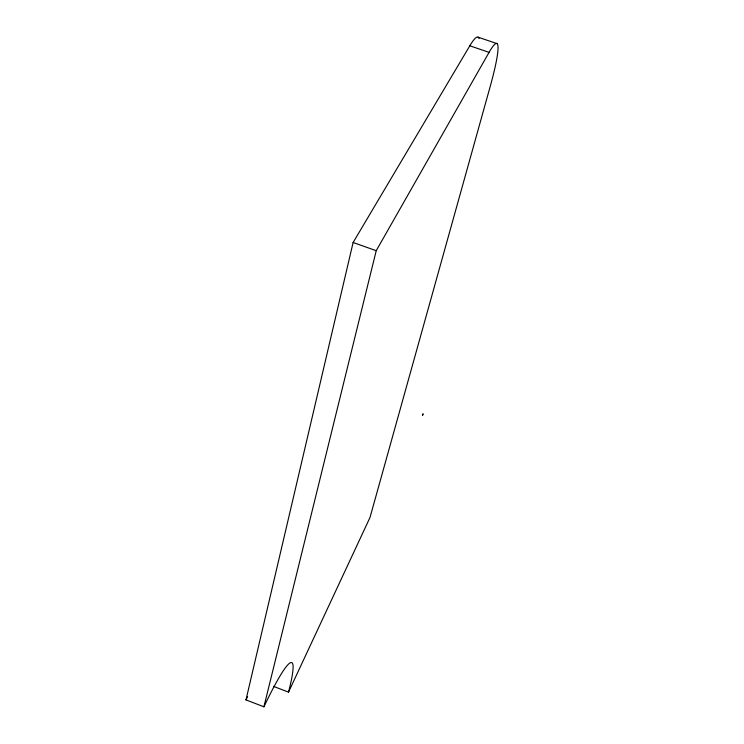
<?xml version="1.0" encoding="UTF-8"?>
<svg xmlns="http://www.w3.org/2000/svg" width="744" height="744" viewBox="0 0 744 744"><rect width="100%" height="100%" fill="white"/><g stroke="black" fill="none" stroke-linecap="round" stroke-linejoin="round"><path stroke-width="1.12" d="M469.808 45.793L489.068 52.359A85.988 9.012 -71 0 1 489.998 87.225L370.001 517.489L288.523 692.134A136.487 12.62 -68.7 0 0 263.915 706.8L245.976 699.89L353.121 242.488L469.808 45.793A85.895 9.979 -71.1 0 1 479.052 38.595M263.915 706.8L376.222 250.7L489.068 52.359M478.15 37.2L496.964 43.608M353.121 242.488L376.222 250.7M273.485 686.368L288.523 692.134M245.976 699.89A136.347 13.978 -68.5 0 1 247.575 696.654M422.973 413.943L422.592 415.236L422.973 413.943"/></g></svg>
